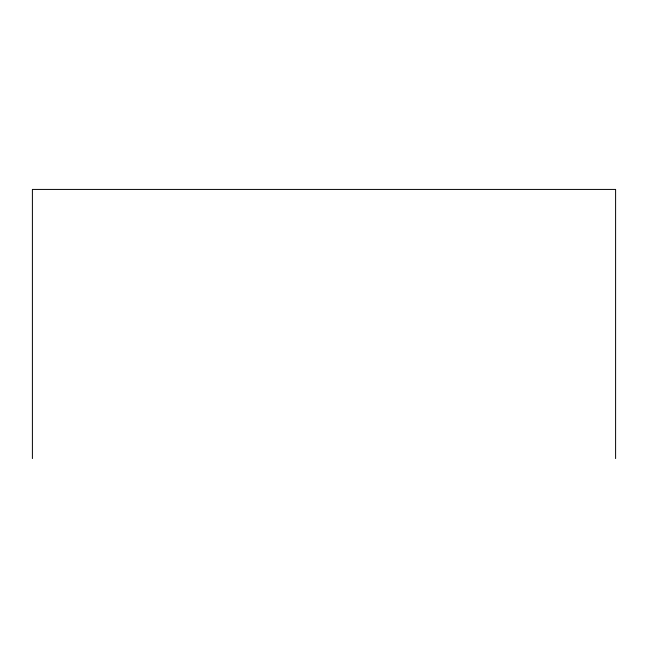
<?xml version="1.0" encoding="UTF-8"?>
<svg xmlns="http://www.w3.org/2000/svg" width="648" height="648" viewBox="0 0 648 648"><rect width="100%" height="100%" fill="white"/><g stroke="black" fill="none" stroke-linecap="round" stroke-linejoin="round"><path stroke-width="0.97" d="M615.6 458.573L615.6 189.427L32.4 189.427L32.4 458.573"/></g></svg>
